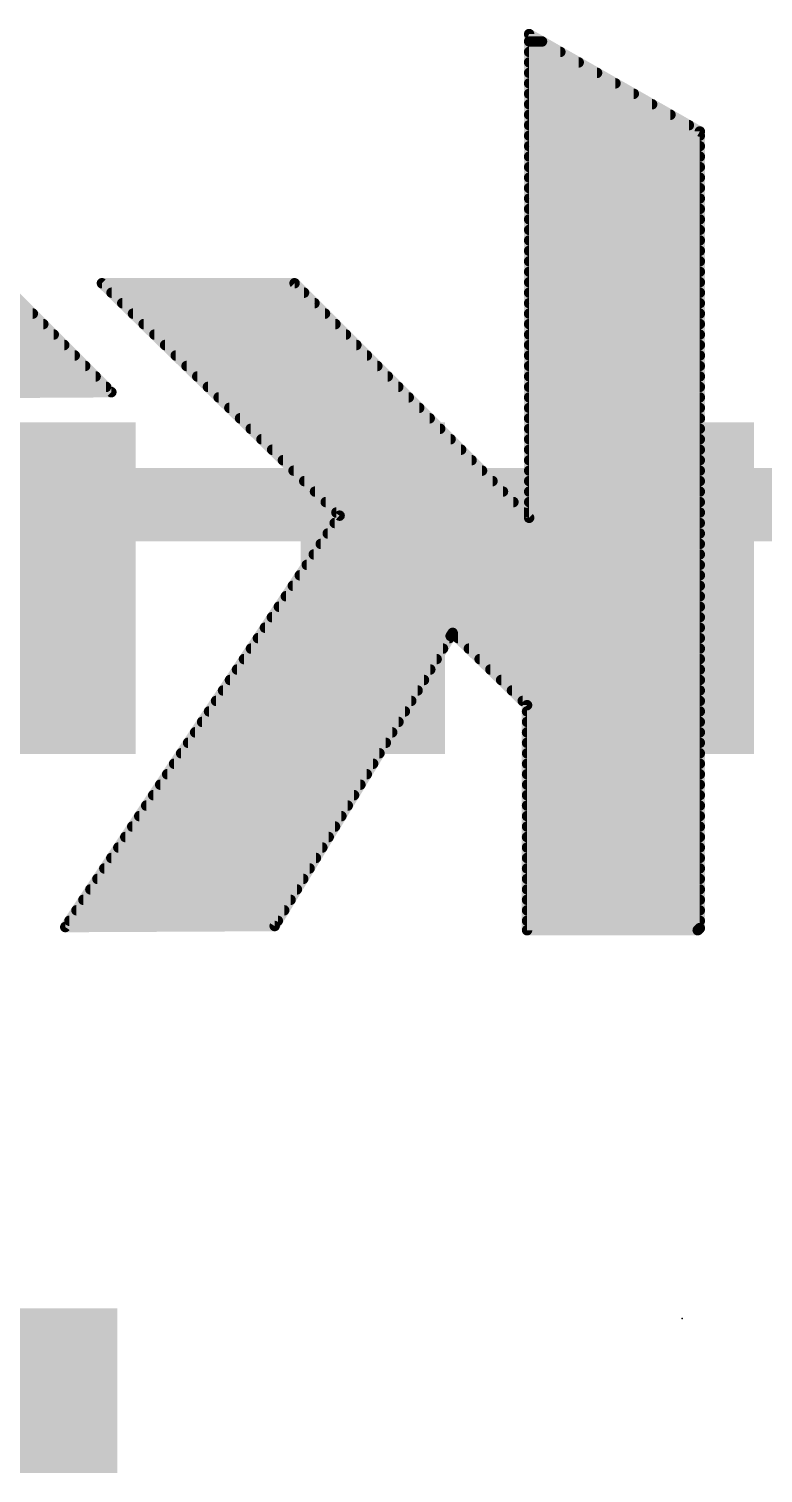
# Model space of a CAD drawing. Extents: x -8.9 to 15.4, y -3.8 to 15.4.
# Drawn here: x 6.036 to 7.817, y 7.245 to 10.749 of the extents above; entities that cross this region are included whole.
import ezdxf

# ---------------------------------------------------------------- set-up
doc = ezdxf.new("R2010")
doc.units = 0
for name, color, linetype in [('1', 12, 'CONTINUOUS'), ('22', 40, 'CONTINUOUS'), ('23', 53, 'CONTINUOUS'), ('51', 53, 'CONTINUOUS')]:
    doc.layers.add(name, color=color, linetype=linetype)

# ---------------------------------------------------------------- blocks, each defined once
blk = doc.blocks.new('RECT')
blk.add_solid([(-0.5, -0.5), (0.5, -0.5), (-0.5, 0.5), (0.5, 0.5)])

msp = doc.modelspace()

# ---------------------------------------------------------------- linework, layer by layer
at = {"layer": '22', "const_width": 0.0127}
for points in [[(7.2556, 10.7366, 1), (7.2428, 10.7366)], [(7.2523, 10.7421, 1), (7.2461, 10.7311)], [(7.2492, 10.7251, 1), (7.2492, 10.7125)], [(7.2804, 10.7125, 1), (7.2804, 10.7251)], [(7.2492, 10.6997, 1), (7.2492, 10.6871)], [(7.3249, 10.6871, 1), (7.3249, 10.6997)], [(7.2492, 10.6744, 1), (7.2492, 10.6617)], [(7.2492, 10.6489, 1), (7.2492, 10.6363)], [(7.3694, 10.6617, 1), (7.3694, 10.6744)], [(7.414, 10.6363, 1), (7.414, 10.6489)], [(7.2492, 10.6235, 1), (7.2492, 10.6109)], [(7.4585, 10.6109, 1), (7.4585, 10.6235)], [(7.2492, 10.5982, 1), (7.2492, 10.5855)], [(7.503, 10.5855, 1), (7.503, 10.5982)], [(7.2492, 10.5727, 1), (7.2492, 10.5601)], [(7.2492, 10.5473, 1), (7.2492, 10.5347)], [(7.5475, 10.5601, 1), (7.5475, 10.5727)], [(7.592, 10.5347, 1), (7.592, 10.5473)], [(7.2492, 10.522, 1), (7.2492, 10.5093)], [(7.6366, 10.5093, 1), (7.6366, 10.522)], [(7.6696, 10.5004, 1), (7.6569, 10.5004)], [(7.2492, 10.4965, 1), (7.2492, 10.4839)], [(7.6601, 10.4949, 1), (7.6663, 10.5059)], [(7.6632, 10.4839, 1), (7.6632, 10.4965)], [(7.2492, 10.4458, 1), (7.2492, 10.4331)], [(7.2492, 10.4711, 1), (7.2492, 10.4585)], [(7.6632, 10.4585, 1), (7.6632, 10.4711)], [(7.6632, 10.4331, 1), (7.6632, 10.4458)], [(7.2492, 10.4203, 1), (7.2492, 10.4077)], [(7.6632, 10.4077, 1), (7.6632, 10.4203)], [(7.2492, 10.3696, 1), (7.2492, 10.3569)], [(7.2492, 10.3949, 1), (7.2492, 10.3823)], [(7.6632, 10.3823, 1), (7.6632, 10.3949)], [(7.6632, 10.3569, 1), (7.6632, 10.3696)], [(7.2492, 10.3441, 1), (7.2492, 10.3315)], [(7.6632, 10.3315, 1), (7.6632, 10.3441)], [(7.2492, 10.3187, 1), (7.2492, 10.3061)], [(7.6632, 10.3061, 1), (7.6632, 10.3187)], [(7.2492, 10.2934, 1), (7.2492, 10.2807)], [(7.2492, 10.2679, 1), (7.2492, 10.2553)], [(7.6632, 10.2807, 1), (7.6632, 10.2934)], [(7.6632, 10.2553, 1), (7.6632, 10.2679)], [(7.2492, 10.2425, 1), (7.2492, 10.2299)], [(7.6632, 10.2299, 1), (7.6632, 10.2425)], [(7.2492, 10.2172, 1), (7.2492, 10.2045)], [(7.2492, 10.1918, 1), (7.2492, 10.1791)], [(7.6632, 10.2045, 1), (7.6632, 10.2172)], [(7.6632, 10.1791, 1), (7.6632, 10.1918)], [(7.2492, 10.1663, 1), (7.2492, 10.1537)], [(7.6632, 10.1537, 1), (7.6632, 10.1663)], [(6.2128, 10.1385, 1), (6.2128, 10.1258)], [(6.2172, 10.1366, 1), (6.2084, 10.1276)], [(6.6847, 10.1366, 1), (6.6757, 10.1276)], [(6.6802, 10.1258, 1), (6.6802, 10.1385)], [(7.2492, 10.141, 1), (7.2492, 10.1283)], [(7.6632, 10.1283, 1), (7.6632, 10.141)], [(6.2362, 10.1156, 1), (6.2362, 10.1029)], [(6.2622, 10.0901, 1), (6.2622, 10.0775)], [(6.7031, 10.1029, 1), (6.7031, 10.1156)], [(6.7285, 10.0775, 1), (6.7285, 10.0901)], [(7.2492, 10.1156, 1), (7.2492, 10.1029)], [(7.2492, 10.0901, 1), (7.2492, 10.0775)], [(7.6632, 10.1029, 1), (7.6632, 10.1156)], [(7.6632, 10.0775, 1), (7.6632, 10.0901)], [(6.0452, 10.0521, 1), (6.0452, 10.0648)], [(6.2882, 10.0648, 1), (6.2882, 10.0521)], [(6.7539, 10.0521, 1), (6.7539, 10.0648)], [(7.2492, 10.0648, 1), (7.2492, 10.0521)], [(7.6632, 10.0521, 1), (7.6632, 10.0648)], [(6.0706, 10.0267, 1), (6.0706, 10.0394)], [(6.3141, 10.0394, 1), (6.3141, 10.0267)], [(6.7793, 10.0267, 1), (6.7793, 10.0394)], [(7.2492, 10.0394, 1), (7.2492, 10.0267)], [(7.6632, 10.0267, 1), (7.6632, 10.0394)], [(6.096, 10.0013, 1), (6.096, 10.0139)], [(6.1214, 9.9759, 1), (6.1214, 9.9886)], [(6.3401, 10.0139, 1), (6.3401, 10.0013)], [(6.3661, 9.9886, 1), (6.3661, 9.9759)], [(6.8047, 10.0013, 1), (6.8047, 10.0139)], [(6.8301, 9.9759, 1), (6.8301, 9.9886)], [(7.2492, 9.9886, 1), (7.2492, 9.9759)], [(7.2492, 10.0139, 1), (7.2492, 10.0013)], [(7.6632, 10.0013, 1), (7.6632, 10.0139)], [(7.6632, 9.9759, 1), (7.6632, 9.9886)], [(6.1468, 9.9505, 1), (6.1468, 9.9632)], [(6.392, 9.9632, 1), (6.392, 9.9505)], [(6.8555, 9.9505, 1), (6.8555, 9.9632)], [(7.2492, 9.9632, 1), (7.2492, 9.9505)], [(7.6632, 9.9505, 1), (7.6632, 9.9632)], [(6.1722, 9.9251, 1), (6.1722, 9.9377)], [(6.1976, 9.8997, 1), (6.1976, 9.9123)], [(6.418, 9.9377, 1), (6.418, 9.9251)], [(6.444, 9.9123, 1), (6.444, 9.8997)], [(6.8809, 9.9251, 1), (6.8809, 9.9377)], [(6.9063, 9.8997, 1), (6.9063, 9.9123)], [(7.2492, 9.9123, 1), (7.2492, 9.8997)], [(7.2492, 9.9377, 1), (7.2492, 9.9251)], [(7.6632, 9.9251, 1), (7.6632, 9.9377)], [(7.6632, 9.8997, 1), (7.6632, 9.9123)], [(6.223, 9.8743, 1), (6.223, 9.887)], [(6.47, 9.887, 1), (6.47, 9.8743)], [(6.9317, 9.8743, 1), (6.9317, 9.887)], [(7.2492, 9.887, 1), (7.2492, 9.8743)], [(7.6632, 9.8743, 1), (7.6632, 9.887)], [(6.2312, 9.8634, 1), (6.2402, 9.8724)], [(6.2357, 9.8616, 1), (6.2357, 9.8742)], [(6.4959, 9.8615, 1), (6.4959, 9.8489)], [(6.9571, 9.8489, 1), (6.9571, 9.8615)], [(7.2492, 9.8615, 1), (7.2492, 9.8489)], [(7.6632, 9.8489, 1), (7.6632, 9.8615)], [(6.5219, 9.8361, 1), (6.5219, 9.8235)], [(6.5479, 9.8108, 1), (6.5479, 9.7981)], [(6.9825, 9.8235, 1), (6.9825, 9.8361)], [(7.0079, 9.7981, 1), (7.0079, 9.8108)], [(7.2492, 9.8361, 1), (7.2492, 9.8235)], [(7.2492, 9.8108, 1), (7.2492, 9.7981)], [(7.6632, 9.8235, 1), (7.6632, 9.8361)], [(7.6632, 9.7981, 1), (7.6632, 9.8108)], [(6.5739, 9.7853, 1), (6.5739, 9.7727)], [(7.0333, 9.7727, 1), (7.0333, 9.7853)], [(7.2492, 9.7853, 1), (7.2492, 9.7727)], [(7.6632, 9.7727, 1), (7.6632, 9.7853)], [(6.5998, 9.7599, 1), (6.5998, 9.7473)], [(7.0587, 9.7473, 1), (7.0587, 9.7599)], [(7.2492, 9.7599, 1), (7.2492, 9.7473)], [(7.6632, 9.7473, 1), (7.6632, 9.7599)], [(6.6258, 9.7346, 1), (6.6258, 9.7219)], [(6.6518, 9.7091, 1), (6.6518, 9.6965)], [(7.0841, 9.7219, 1), (7.0841, 9.7346)], [(7.1095, 9.6965, 1), (7.1095, 9.7091)], [(7.2492, 9.7346, 1), (7.2492, 9.7219)], [(7.2492, 9.7091, 1), (7.2492, 9.6965)], [(7.6632, 9.7219, 1), (7.6632, 9.7346)], [(7.6632, 9.6965, 1), (7.6632, 9.7091)], [(6.6777, 9.6837, 1), (6.6777, 9.6711)], [(7.1349, 9.6711, 1), (7.1349, 9.6837)], [(7.2492, 9.6837, 1), (7.2492, 9.6711)], [(7.6632, 9.6711, 1), (7.6632, 9.6837)], [(6.7037, 9.6584, 1), (6.7037, 9.6457)], [(6.7297, 9.6329, 1), (6.7297, 9.6203)], [(7.1603, 9.6457, 1), (7.1603, 9.6584)], [(7.1857, 9.6203, 1), (7.1857, 9.6329)], [(7.2492, 9.6584, 1), (7.2492, 9.6457)], [(7.2492, 9.6329, 1), (7.2492, 9.6203)], [(7.6632, 9.6457, 1), (7.6632, 9.6584)], [(7.6632, 9.6203, 1), (7.6632, 9.6329)], [(6.7557, 9.6075, 1), (6.7557, 9.5949)], [(7.2111, 9.5949, 1), (7.2111, 9.6075)], [(7.2492, 9.6075, 1), (7.2492, 9.5949)], [(7.6632, 9.5949, 1), (7.6632, 9.6075)], [(6.7816, 9.5822, 1), (6.7816, 9.5695)], [(6.7947, 9.5647, 1), (6.7841, 9.5717)], [(6.785, 9.5637, 1), (6.7938, 9.5727)], [(7.2365, 9.5695, 1), (7.2365, 9.5822)], [(7.2428, 9.5631, 1), (7.2556, 9.5631)], [(7.2492, 9.5822, 1), (7.2492, 9.5695)], [(7.2447, 9.5586, 1), (7.2537, 9.5676)], [(7.6632, 9.5695, 1), (7.6632, 9.5822)], [(6.7606, 9.5313, 1), (6.7606, 9.5187)], [(6.7775, 9.5567, 1), (6.7775, 9.5441)], [(7.6632, 9.5441, 1), (7.6632, 9.5567)], [(7.6632, 9.5187, 1), (7.6632, 9.5313)], [(6.7437, 9.506, 1), (6.7437, 9.4933)], [(7.6632, 9.4933, 1), (7.6632, 9.506)], [(6.7267, 9.4805, 1), (6.7267, 9.4679)], [(7.6632, 9.4679, 1), (7.6632, 9.4805)], [(6.6929, 9.4298, 1), (6.6929, 9.4171)], [(6.7098, 9.4551, 1), (6.7098, 9.4425)], [(7.6632, 9.4425, 1), (7.6632, 9.4551)], [(7.6632, 9.4171, 1), (7.6632, 9.4298)], [(6.6759, 9.4043, 1), (6.6759, 9.3917)], [(7.6632, 9.3917, 1), (7.6632, 9.4043)], [(6.6421, 9.3536, 1), (6.6421, 9.3409)], [(6.659, 9.3789, 1), (6.659, 9.3663)], [(7.6632, 9.3663, 1), (7.6632, 9.3789)], [(7.6632, 9.3409, 1), (7.6632, 9.3536)], [(6.6251, 9.3281, 1), (6.6251, 9.3155)], [(7.6632, 9.3155, 1), (7.6632, 9.3281)], [(6.6082, 9.3027, 1), (6.6082, 9.2901)], [(7.0641, 9.2728, 1), (7.0533, 9.2794)], [(7.0681, 9.2883, 1), (7.0593, 9.2791)], [(7.069, 9.2802, 1), (7.0584, 9.2872)], [(7.6632, 9.2901, 1), (7.6632, 9.3027)], [(6.5743, 9.2519, 1), (6.5743, 9.2393)], [(6.5913, 9.2774, 1), (6.5913, 9.2647)], [(7.0402, 9.2393, 1), (7.0402, 9.2519)], [(7.0534, 9.2796, 1), (7.064, 9.2726)], [(7.0556, 9.2647, 1), (7.0556, 9.2774)], [(7.0768, 9.2774, 1), (7.0768, 9.2647)], [(7.1029, 9.2519, 1), (7.1029, 9.2393)], [(7.6632, 9.2647, 1), (7.6632, 9.2774)], [(7.6632, 9.2393, 1), (7.6632, 9.2519)], [(6.5574, 9.2265, 1), (6.5574, 9.2139)], [(7.0248, 9.2139, 1), (7.0248, 9.2265)], [(7.129, 9.2265, 1), (7.129, 9.2139)], [(7.6632, 9.2139, 1), (7.6632, 9.2265)], [(6.5235, 9.1758, 1), (6.5235, 9.1631)], [(6.5405, 9.2012, 1), (6.5405, 9.1885)], [(6.994, 9.1631, 1), (6.994, 9.1758)], [(7.0094, 9.1885, 1), (7.0094, 9.2012)], [(7.1552, 9.2012, 1), (7.1552, 9.1885)], [(7.1813, 9.1758, 1), (7.1813, 9.1631)], [(7.6632, 9.1885, 1), (7.6632, 9.2012)], [(7.6632, 9.1631, 1), (7.6632, 9.1758)], [(6.5066, 9.1503, 1), (6.5066, 9.1377)], [(6.9786, 9.1377, 1), (6.9786, 9.1503)], [(7.2075, 9.1503, 1), (7.2075, 9.1377)], [(7.6632, 9.1377, 1), (7.6632, 9.1503)], [(6.4897, 9.125, 1), (6.4897, 9.1123)], [(6.9632, 9.1123, 1), (6.9632, 9.125)], [(7.2336, 9.125, 1), (7.2336, 9.1123)], [(7.2505, 9.1084, 1), (7.2378, 9.1084)], [(7.2397, 9.1038, 1), (7.2485, 9.113)], [(7.6632, 9.1123, 1), (7.6632, 9.125)], [(6.4558, 9.0741, 1), (6.4558, 9.0615)], [(6.4727, 9.0996, 1), (6.4727, 9.0869)], [(6.9323, 9.0615, 1), (6.9323, 9.0741)], [(6.9478, 9.0869, 1), (6.9478, 9.0996)], [(7.2441, 9.0996, 1), (7.2441, 9.0869)], [(7.2441, 9.0741, 1), (7.2441, 9.0615)], [(7.6632, 9.0869, 1), (7.6632, 9.0996)], [(7.6632, 9.0615, 1), (7.6632, 9.0741)], [(6.4389, 9.0488, 1), (6.4389, 9.0361)], [(6.9169, 9.0361, 1), (6.9169, 9.0488)], [(7.2441, 9.0488, 1), (7.2441, 9.0361)], [(7.6632, 9.0361, 1), (7.6632, 9.0488)], [(6.4219, 9.0234, 1), (6.4219, 9.0107)], [(6.9015, 9.0107, 1), (6.9015, 9.0234)], [(7.2441, 9.0234, 1), (7.2441, 9.0107)], [(7.6632, 9.0107, 1), (7.6632, 9.0234)], [(6.388, 8.9726, 1), (6.388, 8.9599)], [(6.405, 8.9979, 1), (6.405, 8.9853)], [(6.8707, 8.9599, 1), (6.8707, 8.9726)], [(6.8861, 8.9853, 1), (6.8861, 8.9979)], [(7.2441, 8.9726, 1), (7.2441, 8.9599)], [(7.2441, 8.9979, 1), (7.2441, 8.9853)], [(7.6632, 8.9853, 1), (7.6632, 8.9979)], [(7.6632, 8.9599, 1), (7.6632, 8.9726)], [(6.3711, 8.9472, 1), (6.3711, 8.9345)], [(6.8553, 8.9345, 1), (6.8553, 8.9472)], [(7.2441, 8.9472, 1), (7.2441, 8.9345)], [(7.6632, 8.9345, 1), (7.6632, 8.9472)], [(6.3372, 8.8963, 1), (6.3372, 8.8837)], [(6.3542, 8.9217, 1), (6.3542, 8.9091)], [(6.8245, 8.8837, 1), (6.8245, 8.8963)], [(6.8399, 8.9091, 1), (6.8399, 8.9217)], [(7.2441, 8.8963, 1), (7.2441, 8.8837)], [(7.2441, 8.9217, 1), (7.2441, 8.9091)], [(7.6632, 8.9091, 1), (7.6632, 8.9217)], [(7.6632, 8.8837, 1), (7.6632, 8.8963)], [(6.3203, 8.871, 1), (6.3203, 8.8583)], [(6.8091, 8.8583, 1), (6.8091, 8.871)], [(7.2441, 8.871, 1), (7.2441, 8.8583)], [(7.6632, 8.8583, 1), (7.6632, 8.871)], [(6.3034, 8.8455, 1), (6.3034, 8.8329)], [(6.7937, 8.8329, 1), (6.7937, 8.8455)], [(7.2441, 8.8455, 1), (7.2441, 8.8329)], [(7.6632, 8.8329, 1), (7.6632, 8.8455)], [(6.2695, 8.7948, 1), (6.2695, 8.7821)], [(6.2864, 8.8201, 1), (6.2864, 8.8075)], [(6.7629, 8.7821, 1), (6.7629, 8.7948)], [(6.7783, 8.8075, 1), (6.7783, 8.8201)], [(7.2441, 8.8201, 1), (7.2441, 8.8075)], [(7.2441, 8.7948, 1), (7.2441, 8.7821)], [(7.6632, 8.8075, 1), (7.6632, 8.8201)], [(7.6632, 8.7821, 1), (7.6632, 8.7948)], [(6.2526, 8.7693, 1), (6.2526, 8.7567)], [(6.7475, 8.7567, 1), (6.7475, 8.7693)], [(7.2441, 8.7693, 1), (7.2441, 8.7567)], [(7.6632, 8.7567, 1), (7.6632, 8.7693)], [(6.2356, 8.7439, 1), (6.2356, 8.7313)], [(6.732, 8.7313, 1), (6.732, 8.7439)], [(7.2441, 8.7439, 1), (7.2441, 8.7313)], [(7.6632, 8.7313, 1), (7.6632, 8.7439)], [(6.2018, 8.6931, 1), (6.2018, 8.6805)], [(6.2187, 8.7186, 1), (6.2187, 8.7059)], [(6.7012, 8.6805, 1), (6.7012, 8.6931)], [(6.7166, 8.7059, 1), (6.7166, 8.7186)], [(7.2441, 8.7186, 1), (7.2441, 8.7059)], [(7.2441, 8.6931, 1), (7.2441, 8.6805)], [(7.6632, 8.7059, 1), (7.6632, 8.7186)], [(7.6632, 8.6805, 1), (7.6632, 8.6931)], [(6.1848, 8.6677, 1), (6.1848, 8.6551)], [(6.6858, 8.6551, 1), (6.6858, 8.6677)], [(7.2441, 8.6677, 1), (7.2441, 8.6551)], [(7.6632, 8.6551, 1), (7.6632, 8.6677)], [(6.151, 8.6169, 1), (6.151, 8.6043)], [(6.1679, 8.6424, 1), (6.1679, 8.6297)], [(6.655, 8.6043, 1), (6.655, 8.6169)], [(6.6704, 8.6297, 1), (6.6704, 8.6424)], [(7.2441, 8.6424, 1), (7.2441, 8.6297)], [(7.2441, 8.6169, 1), (7.2441, 8.6043)], [(7.6632, 8.6297, 1), (7.6632, 8.6424)], [(7.6632, 8.6043, 1), (7.6632, 8.6169)], [(6.134, 8.5915, 1), (6.134, 8.5789)], [(6.6396, 8.5789, 1), (6.6396, 8.5915)], [(7.2441, 8.5915, 1), (7.2441, 8.5789)], [(7.6632, 8.5789, 1), (7.6632, 8.5915)], [(6.1186, 8.5735, 1), (6.1292, 8.5665)], [(6.1239, 8.5763, 1), (6.1239, 8.5637)], [(6.6265, 8.5758, 1), (6.6373, 8.5692)], [(6.6319, 8.5662, 1), (6.6319, 8.5788)], [(7.2441, 8.5686, 1), (7.2441, 8.556)], [(7.2378, 8.5623, 1), (7.2505, 8.5623)], [(7.6536, 8.5668, 1), (7.6626, 8.5578)], [(7.6569, 8.5674, 1), (7.6696, 8.5674)], [(7.6581, 8.556, 1), (7.6581, 8.5686)], [(7.6677, 8.5629, 1), (7.6587, 8.5719)]]:
    msp.add_lwpolyline(points, format="xyb", dxfattribs=at)
at = {"layer": '22', "const_width": 0.0254}
for points in [[(7.6632, 10.5004), (7.2492, 10.7366)], [(7.2492, 10.7366), (7.2492, 9.5631)], [(7.2492, 10.7188), (7.2804, 10.7188)], [(7.2492, 10.6934), (7.3249, 10.6934)], [(7.2492, 10.668), (7.3694, 10.668)], [(7.2492, 10.6426), (7.414, 10.6426)], [(7.2492, 10.6172), (7.4585, 10.6172)], [(7.2492, 10.5918), (7.503, 10.5918)], [(7.2492, 10.5664), (7.5475, 10.5664)], [(7.2492, 10.541), (7.592, 10.541)], [(7.2492, 10.5156), (7.6366, 10.5156)], [(7.6632, 8.5674), (7.6632, 10.5004)], [(7.2492, 10.4902), (7.6632, 10.4902)], [(7.2492, 10.4648), (7.6632, 10.4648)], [(7.2492, 10.4394), (7.6632, 10.4394)], [(7.2492, 10.414), (7.6632, 10.414)], [(7.2492, 10.3886), (7.6632, 10.3886)], [(7.2492, 10.3632), (7.6632, 10.3632)], [(7.2492, 10.3378), (7.6632, 10.3378)], [(7.2492, 10.3124), (7.6632, 10.3124)], [(7.2492, 10.287), (7.6632, 10.287)], [(7.2492, 10.2616), (7.6632, 10.2616)], [(7.2492, 10.2362), (7.6632, 10.2362)], [(7.2492, 10.2108), (7.6632, 10.2108)], [(7.2492, 10.1854), (7.6632, 10.1854)], [(7.2492, 10.16), (7.6632, 10.16)], [(6.2357, 9.8679), (5.969, 10.1346)], [(6.6802, 10.1321), (6.2128, 10.1321)], [(6.2128, 10.1321), (6.7894, 9.5682)], [(7.2492, 9.5631), (6.6802, 10.1321)], [(7.2492, 10.1346), (7.6632, 10.1346)], [(6.2362, 10.1092), (6.7031, 10.1092)], [(6.2622, 10.0838), (6.7285, 10.0838)], [(7.2492, 10.1092), (7.6632, 10.1092)], [(7.2492, 10.0838), (7.6632, 10.0838)], [(5.1206, 10.0584), (6.0452, 10.0584)], [(6.2882, 10.0584), (6.7539, 10.0584)], [(7.2492, 10.0584), (7.6632, 10.0584)], [(5.1206, 10.033), (6.0706, 10.033)], [(6.3141, 10.033), (6.7793, 10.033)], [(7.2492, 10.033), (7.6632, 10.033)], [(5.1206, 10.0076), (6.096, 10.0076)], [(5.1206, 9.9822), (6.1214, 9.9822)], [(6.3401, 10.0076), (6.8047, 10.0076)], [(6.3661, 9.9822), (6.8301, 9.9822)], [(7.2492, 10.0076), (7.6632, 10.0076)], [(7.2492, 9.9822), (7.6632, 9.9822)], [(5.1206, 9.9568), (6.1468, 9.9568)], [(6.392, 9.9568), (6.8555, 9.9568)], [(7.2492, 9.9568), (7.6632, 9.9568)], [(5.1206, 9.9314), (6.1722, 9.9314)], [(5.1206, 9.906), (6.1976, 9.906)], [(6.418, 9.9314), (6.8809, 9.9314)], [(6.444, 9.906), (6.9063, 9.906)], [(7.2492, 9.9314), (7.6632, 9.9314)], [(7.2492, 9.906), (7.6632, 9.906)], [(5.1206, 9.8806), (6.223, 9.8806)], [(6.47, 9.8806), (6.9317, 9.8806)], [(7.2492, 9.8806), (7.6632, 9.8806)], [(5.8369, 9.8654), (6.2357, 9.8679)], [(6.4959, 9.8552), (6.9571, 9.8552)], [(7.2492, 9.8552), (7.6632, 9.8552)], [(6.5219, 9.8298), (6.9825, 9.8298)], [(6.5479, 9.8044), (7.0079, 9.8044)], [(7.2492, 9.8298), (7.6632, 9.8298)], [(7.2492, 9.8044), (7.6632, 9.8044)], [(6.5739, 9.779), (7.0333, 9.779)], [(7.2492, 9.779), (7.6632, 9.779)], [(6.5998, 9.7536), (7.0587, 9.7536)], [(7.2492, 9.7536), (7.6632, 9.7536)], [(6.6258, 9.7282), (7.0841, 9.7282)], [(6.6518, 9.7028), (7.1095, 9.7028)], [(7.2492, 9.7282), (7.6632, 9.7282)], [(7.2492, 9.7028), (7.6632, 9.7028)], [(6.6777, 9.6774), (7.1349, 9.6774)], [(7.2492, 9.6774), (7.6632, 9.6774)], [(6.7037, 9.652), (7.1603, 9.652)], [(6.7297, 9.6266), (7.1857, 9.6266)], [(7.2492, 9.652), (7.6632, 9.652)], [(7.2492, 9.6266), (7.6632, 9.6266)], [(6.7557, 9.6012), (7.2111, 9.6012)], [(7.2492, 9.6012), (7.6632, 9.6012)], [(6.7894, 9.5682), (6.1239, 8.57)], [(6.7816, 9.5758), (7.2365, 9.5758)], [(7.2492, 9.5758), (7.6632, 9.5758)], [(6.7606, 9.525), (7.6632, 9.525)], [(6.7775, 9.5504), (7.6632, 9.5504)], [(6.7437, 9.4996), (7.6632, 9.4996)], [(6.7267, 9.4742), (7.6632, 9.4742)], [(6.6929, 9.4234), (7.6632, 9.4234)], [(6.7098, 9.4488), (7.6632, 9.4488)], [(6.6759, 9.398), (7.6632, 9.398)], [(6.6421, 9.3472), (7.6632, 9.3472)], [(6.659, 9.3726), (7.6632, 9.3726)], [(6.6251, 9.3218), (7.6632, 9.3218)], [(6.6082, 9.2964), (7.6632, 9.2964)], [(6.6319, 8.5725), (7.0587, 9.2761)], [(7.0587, 9.2761), (7.0637, 9.2837)], [(7.0637, 9.2837), (7.2441, 9.1084)], [(6.5743, 9.2456), (7.0402, 9.2456)], [(6.5913, 9.271), (7.0556, 9.271)], [(7.0768, 9.271), (7.6632, 9.271)], [(7.1029, 9.2456), (7.6632, 9.2456)], [(6.5574, 9.2202), (7.0248, 9.2202)], [(7.129, 9.2202), (7.6632, 9.2202)], [(6.5235, 9.1694), (6.994, 9.1694)], [(6.5405, 9.1948), (7.0094, 9.1948)], [(7.1552, 9.1948), (7.6632, 9.1948)], [(7.1813, 9.1694), (7.6632, 9.1694)], [(6.5066, 9.144), (6.9786, 9.144)], [(7.2075, 9.144), (7.6632, 9.144)], [(6.4897, 9.1186), (6.9632, 9.1186)], [(7.2336, 9.1186), (7.6632, 9.1186)], [(7.2441, 9.1084), (7.2441, 8.5623)], [(6.4558, 9.0678), (6.9323, 9.0678)], [(6.4727, 9.0932), (6.9478, 9.0932)], [(7.2441, 9.0932), (7.6632, 9.0932)], [(7.2441, 9.0678), (7.6632, 9.0678)], [(6.4389, 9.0424), (6.9169, 9.0424)], [(7.2441, 9.0424), (7.6632, 9.0424)], [(6.4219, 9.017), (6.9015, 9.017)], [(7.2441, 9.017), (7.6632, 9.017)], [(6.388, 8.9662), (6.8707, 8.9662)], [(6.405, 8.9916), (6.8861, 8.9916)], [(7.2441, 8.9916), (7.6632, 8.9916)], [(7.2441, 8.9662), (7.6632, 8.9662)], [(6.3711, 8.9408), (6.8553, 8.9408)], [(7.2441, 8.9408), (7.6632, 8.9408)], [(6.3372, 8.89), (6.8245, 8.89)], [(6.3542, 8.9154), (6.8399, 8.9154)], [(7.2441, 8.9154), (7.6632, 8.9154)], [(7.2441, 8.89), (7.6632, 8.89)], [(6.3203, 8.8646), (6.8091, 8.8646)], [(7.2441, 8.8646), (7.6632, 8.8646)], [(6.3034, 8.8392), (6.7937, 8.8392)], [(7.2441, 8.8392), (7.6632, 8.8392)], [(6.2695, 8.7884), (6.7629, 8.7884)], [(6.2864, 8.8138), (6.7783, 8.8138)], [(7.2441, 8.8138), (7.6632, 8.8138)], [(7.2441, 8.7884), (7.6632, 8.7884)], [(6.2526, 8.763), (6.7475, 8.763)], [(7.2441, 8.763), (7.6632, 8.763)], [(6.2356, 8.7376), (6.732, 8.7376)], [(7.2441, 8.7376), (7.6632, 8.7376)], [(6.2018, 8.6868), (6.7012, 8.6868)], [(6.2187, 8.7122), (6.7166, 8.7122)], [(7.2441, 8.7122), (7.6632, 8.7122)], [(7.2441, 8.6868), (7.6632, 8.6868)], [(6.1848, 8.6614), (6.6858, 8.6614)], [(7.2441, 8.6614), (7.6632, 8.6614)], [(6.151, 8.6106), (6.655, 8.6106)], [(6.1679, 8.636), (6.6704, 8.636)], [(7.2441, 8.636), (7.6632, 8.636)], [(7.2441, 8.6106), (7.6632, 8.6106)], [(6.134, 8.5852), (6.6396, 8.5852)], [(7.2441, 8.5852), (7.6632, 8.5852)], [(6.1239, 8.57), (6.6319, 8.5725)], [(7.2441, 8.5623), (7.6581, 8.5623)], [(7.6581, 8.5623), (7.6632, 8.5674)]]:
    msp.add_lwpolyline(points, dxfattribs=at)
at = {"layer": '23'}
msp.add_point((7.62, 7.62), dxfattribs=at)
at = {"layer": '51', "const_width": 0.1778}
msp.add_lwpolyline([(5.645, 9.595), (9.595, 9.595)], dxfattribs=at)

# ---------------------------------------------------------------- block references
at = {"layer": '1', "rotation": 180}
for p, xscale, yscale in [((6.12, 9.3925), 0.35, 0.805), ((6.87, 9.3925), 0.35, 0.805), ((7.62, 9.3925), 0.35, 0.805), ((5.8475, 7.445), 0.805, 0.4)]:
    msp.add_blockref('RECT', p, dxfattribs=dict(at, xscale=xscale, yscale=yscale))

doc.saveas('drawing.dxf')
